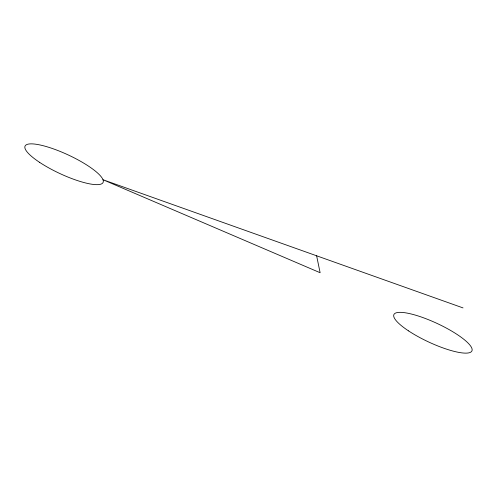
<?xml version="1.0" encoding="UTF-8"?>
<svg xmlns="http://www.w3.org/2000/svg" width="497" height="497" viewBox="0 0 497 497"><rect width="100%" height="100%" fill="white"/><g stroke="black" fill="none" stroke-linecap="round" stroke-linejoin="round"><path stroke-width="0.75" d="M463.03 307.91L102.985 179.734L320.118 272.723L316.62 255.787M408.497 330.865A43.028 10.188 25 0 0 471.721 351.261A43.028 10.188 25 0 0 418.53 316.086A43.028 10.188 25 0 0 408.497 330.865M39.661 162.389A43.028 10.188 25 0 0 102.885 182.79A43.028 10.188 25 0 0 49.7 147.609A43.028 10.188 25 0 0 39.661 162.389"/></g></svg>
